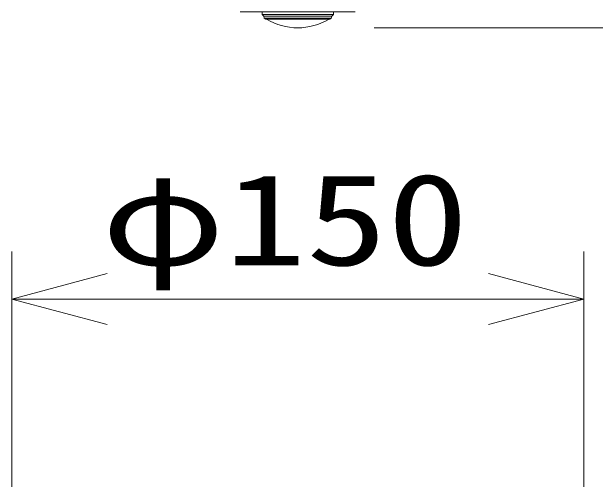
# Model space of a CAD drawing. Units: millimetres on the paper. Extents: x -62 to 65, y -59 to 59.
# Drawn here: x -8.14 to 7.16, y 19.37 to 31.62 of the extents above; entities that cross this region are included whole.
import ezdxf
from ezdxf.enums import TextEntityAlignment as Align

# ---------------------------------------------------------------- set-up
doc = ezdxf.new("R2010")
doc.units = ezdxf.units.MM
for name, color, linetype, lineweight in [('0-3_SUNPO', 7, 'Continuous', 9), ('0-4_0', 7, 'Continuous', 9), ('0-5_GAIKEI', 4, 'Continuous', 9)]:
    doc.layers.add(name, color=color, linetype=linetype, lineweight=lineweight)
doc.styles.add('ＭＳ ゴシック', font='')
doc.styles.get('ＭＳ ゴシック').set_extended_font_data('MS Gothic')

# ---------------------------------------------------------------- blocks, each defined once
blk = doc.blocks.new('_Open30')
at = {"layer": '0-4_0'}
blk.add_line((0, 0), (-1, 0), dxfattribs=at)
blk.add_lwpolyline([(-1, 0.2679), (0, 0), (-1, -0.2679)], dxfattribs=at)

msp = doc.modelspace()

# ---------------------------------------------------------------- linework, layer by layer
at = {"layer": '0-3_SUNPO'}
for p, q in [((1.355, 31.2), (21.645, 31.2)), ((-8.143, 13.59), (-8.143, 25.342)), ((6.857, 13.59), (6.857, 25.342)), ((-5.643, 24.092), (4.357, 24.092))]:
    msp.add_line(p, q, dxfattribs=at)
at = {"layer": '0-5_GAIKEI'}
for p, q in [((0.847, 31.62), (-2.137, 31.62)), ((-1.58, 31.549), (0.29, 31.549)), ((0.755, 31.62), (0.756, 31.62)), ((-1.535, 31.504), (0.245, 31.504)), ((-1.525, 31.449), (0.235, 31.449)), ((-1.484, 31.43), (0.194, 31.43)), ((-1.467, 31.43), (-1.465, 31.429)), ((-1.465, 31.429), (0.175, 31.429)), ((0.177, 31.43), (0.175, 31.429))]:
    msp.add_line(p, q, dxfattribs=at)
at = {"layer": '0-5_GAIKEI', "color": 7}
for p, q in [((-2.045, 31.62), (-2.046, 31.62)), ((-1.58, 31.62), (-1.58, 31.549)), ((-1.58, 31.549), (-1.535, 31.504)), ((0.29, 31.549), (0.245, 31.504)), ((0.29, 31.62), (0.29, 31.549)), ((-1.535, 31.504), (-1.525, 31.449)), ((-1.525, 31.449), (-1.484, 31.43)), ((0.235, 31.449), (0.194, 31.43)), ((0.245, 31.504), (0.235, 31.449))]:
    msp.add_line(p, q, dxfattribs=at)
for centre, radius, start, end in [((-2.137, 31.67), 0.05, 250.463, 269.9996), ((-0.645, 32.788), 1.588, 238.889, 301.111)]:
    msp.add_arc(centre, radius, start, end, dxfattribs=at)
at = {"layer": '0-5_GAIKEI'}
msp.add_arc((0.847, 31.67), 0.05, 270.0004, 289.537, dxfattribs=at)

# ---------------------------------------------------------------- block references
at = {"layer": '0-3_SUNPO', "xscale": 2.5, "yscale": 2.5, "rotation": 180}
msp.add_blockref('_Open30', (-8.143, 24.092), dxfattribs=at)
at = {"layer": '0-3_SUNPO', "xscale": 2.5, "yscale": 2.5}
msp.add_blockref('_Open30', (6.857, 24.092), dxfattribs=at)

# ---------------------------------------------------------------- texts
at = {"layer": '0-3_SUNPO', "style": 'ＭＳ ゴシック', "width": 1.3}
msp.add_text('φ150', height=2.405, dxfattribs=at).set_placement((-5.788, 24.254), align=Align.BOTTOM_LEFT)

doc.saveas('drawing.dxf')
